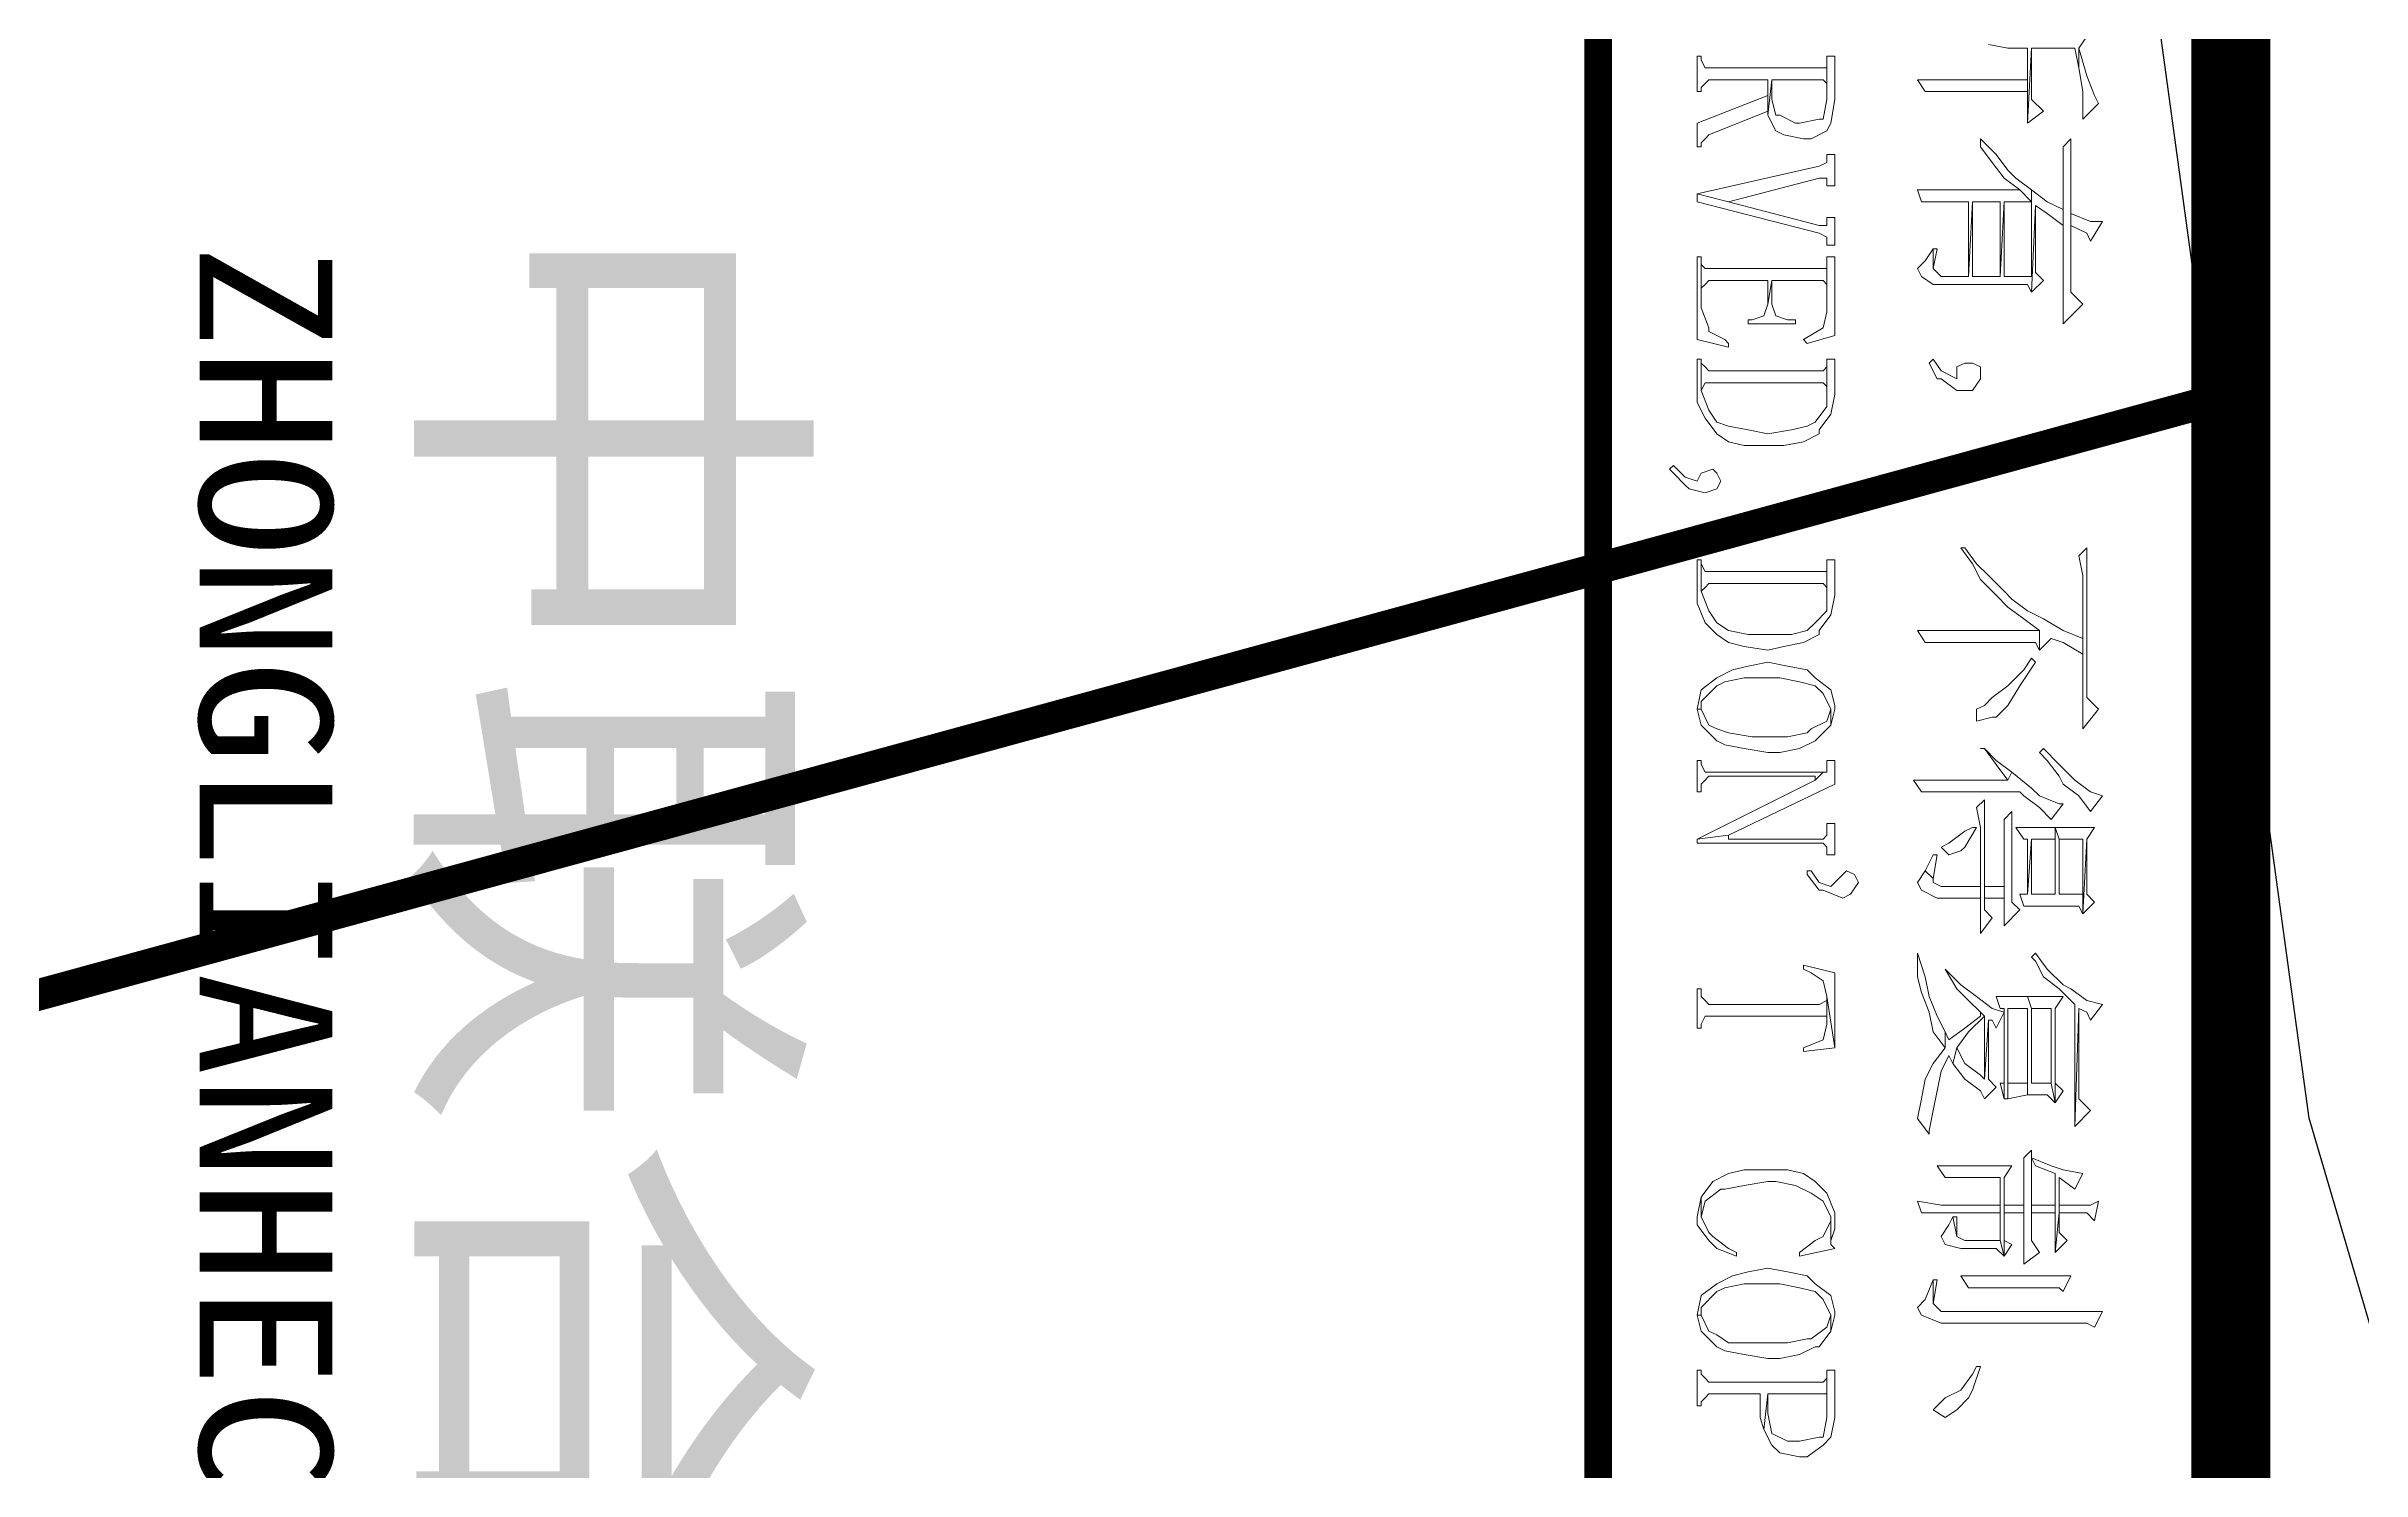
# Model space of a CAD drawing. Header units: millimetres. Extents: x -53295381 to 181933601, y -165 to 204541444.
# Drawn here: x 51589995 to 51604635, y 20974234 to 20983241 of the extents above; entities that cross this region are included whole.
import ezdxf

# ---------------------------------------------------------------- set-up
doc = ezdxf.new("R2010")
doc.units = ezdxf.units.MM
doc.header["$LTSCALE"] = 1000
for name, color, linetype in [('PP-COM', 7, 'Continuous'), ('地形', 253, 'Continuous'), ('标注', 3, 'Continuous')]:
    doc.layers.add(name, color=color, linetype=linetype)
doc.layers.add('PUB_TITLE', color=7, linetype='Continuous', lineweight=20)
doc.styles.add('C', font='c.shx', dxfattribs={"width": 0.75, "height": 3, "bigfont": 'hzk.shx'})
doc.styles.add('HZ', font='rs.shx', dxfattribs={"width": 0.8, "bigfont": 'hztxt.shx'})
doc.styles.add('图标黑体', font='simhei.ttf', dxfattribs={"width": 0.7})
doc.styles.add('宋体', font='')
doc.styles.get('宋体').set_extended_font_data('宋体')
doc.linetypes.add('10421', pattern='A,2,[150,AAA.SHX,S=1,R=0,X=0,Y=1],1e-11', length=2)
doc.dimstyles.new('1', dxfattribs={"dimtxt": 1.5, "dimasz": 2, "dimexe": 1, "dimexo": 0.2, "dimgap": 0.5, "dimtad": 1, "dimdec": 1, "dimzin": 0, "dimdsep": 46, "dimtxsty": '宋体', "dimcen": 0.2, "dimclrd": 3, "dimclre": 3, "dimclrt": 3, "dimadec": 0, "dimazin": 0, "dimtfac": 1, "dimtdec": 1, "dimtofl": 0, "dimtmove": 2, "dimatfit": 3, "dimfxl": 0, "dimtolj": 1, "dimtzin": 0, "dimarcsym": 0})

# ---------------------------------------------------------------- blocks, each defined once
blk = doc.blocks.new('*D53')
at = {"color": 3, "lineweight": -2}
for start, end in [(39.4482, 48.8965), (341.1035, 350.5518)]:
    blk.add_arc((1344.218, 1910.564), 16.999, start, end, dxfattribs=at)
at = {"color": 3}
for points in [[(1357.728, 1921.631), (1356.961, 1921.099), (1358.94, 1919.064)], [(1360.522, 1907.812), (1361.452, 1907.735), (1361.217, 1910.564)]]:
    blk.add_solid(points, dxfattribs=at)
at = {"layer": 'Defpoints', "color": 0}
for p in [(1395.655, 1940.261), (1360.959, 1913.516), (1344.218, 1910.564), (1344.218, 1910.564), (1403.612, 1910.564)]:
    blk.add_point(p, dxfattribs=at)
at = {"color": 3, "insert": (1362.57, 1915.482), "char_height": 3, "attachment_point": 5, "rotation": 285, "style": 'HZ'}
blk.add_mtext('\\A1;α/3', dxfattribs=at)
blk = doc.blocks.new('*D54')
at = {"color": 3, "lineweight": -2}
blk.add_arc((1344.218, 1910.564), 28.56, 5.6194, 84.3806, dxfattribs=at)
at = {"color": 3}
for points in [[(1346.992, 1938.522), (1347.038, 1939.454), (1344.218, 1939.125)], [(1373.108, 1913.384), (1372.175, 1913.338), (1372.779, 1910.564)]]:
    blk.add_solid(points, dxfattribs=at)
at = {"layer": 'Defpoints', "color": 0}
for p in [(1344.218, 1969.958), (1368.952, 1924.845), (1344.218, 1910.564), (1344.218, 1910.564), (1403.612, 1910.564)]:
    blk.add_point(p, dxfattribs=at)
at = {"color": 3, "insert": (1365.828, 1932.174), "char_height": 3, "attachment_point": 5, "rotation": 315, "style": 'HZ'}
blk.add_mtext('\\A1;α', dxfattribs=at)
blk = doc.blocks.new('*D55')
at = {"color": 3, "lineweight": -2}
for start, end in [(69.4333, 78.8666), (11.1334, 20.5667)]:
    blk.add_arc((1344.218, 1910.564), 17.026, start, end, dxfattribs=at)
at = {"color": 3}
for points in [[(1350.399, 1926.927), (1350, 1926.083), (1352.731, 1925.309)], [(1359.737, 1916.346), (1360.581, 1916.745), (1358.963, 1919.077)]]:
    blk.add_solid(points, dxfattribs=at)
at = {"layer": 'Defpoints', "color": 0}
for p in [(1373.915, 1962.001), (1395.655, 1940.261), (1355.162, 1923.607), (1344.218, 1910.564), (1344.218, 1910.564)]:
    blk.add_point(p, dxfattribs=at)
at = {"color": 3, "insert": (1358.072, 1924.056), "char_height": 3, "attachment_point": 5, "rotation": 314.2422, "style": 'HZ'}
blk.add_mtext('\\A1;α/3', dxfattribs=at)
blk = doc.blocks.new('*D27')
at = {"color": 3, "lineweight": -2}
for start, end in [(99.4333, 108.8666), (41.1334, 50.5667)]:
    blk.add_arc((1344.218, 1910.564), 17.026, start, end, dxfattribs=at)
at = {"color": 3}
for points in [[(1341.389, 1927.825), (1341.466, 1926.895), (1344.218, 1927.59)], [(1354.767, 1923.331), (1355.299, 1924.098), (1352.731, 1925.309)]]:
    blk.add_solid(points, dxfattribs=at)
at = {"layer": 'Defpoints', "color": 0}
for p in [(1344.218, 1969.958), (1373.915, 1962.001), (1350.042, 1926.563), (1344.218, 1910.564), (1344.218, 1910.564)]:
    blk.add_point(p, dxfattribs=at)
at = {"color": 3, "insert": (1349.143, 1928.942), "char_height": 3, "attachment_point": 5, "rotation": 345, "style": 'HZ'}
blk.add_mtext('\\A1;α/3', dxfattribs=at)
blk = doc.blocks.new('*D35')
at = {"layer": 'Defpoints', "color": 0}
for p in [(1319.577, 1812.569), (1317.437, 1800.401), (1286.683, 1796.73), (1303.739, 1796.73), (1303.739, 1796.73)]:
    blk.add_point(p, dxfattribs=at)
at = {"layer": '标注', "color": 3, "lineweight": -2}
blk.add_line((1305.739, 1796.73), (1319.92, 1796.73), dxfattribs=at)
for start, end in [(56.3312, 67.6624), (337.3376, 348.6688)]:
    blk.add_arc((1303.739, 1796.73), 14.181, start, end, dxfattribs=at)
at = {"layer": '标注', "color": 3}
for points in [[(1311.896, 1808.894), (1311.305, 1808.172), (1313.766, 1806.758)], [(1317.179, 1793.99), (1318.108, 1793.898), (1317.92, 1796.73)]]:
    blk.add_solid(points, dxfattribs=at)
at = {"layer": '标注', "color": 3, "insert": (1318.688, 1802.922), "char_height": 3, "attachment_point": 5, "rotation": 292.5, "style": 'C'}
blk.add_mtext('\\A1;45°', dxfattribs=at)
blk = doc.blocks.new('中联合创')
at = {"layer": 'PUB_TITLE', "style": '图标黑体'}
for s, height, width, p in [('中联合创', 6000, 1.06, (109801, -304400)), ('ZHONGLIANHECHUANG', 2500, 1.15, (110471, -309084))]:
    blk.add_text(s, height=height, dxfattribs=dict(at, width=width)).set_placement(p)
blk = doc.blocks.new('2015AACI_TQ_A2')
at = {"layer": 'PUB_TITLE'}
for points in [[(-6000, 39200), (0, 39200), (0, 40000), (-6000, 40000)], [(-6000, 0), (0, 0), (0, 40000), (-6000, 40000)]]:
    blk.add_lwpolyline(points, close=True, dxfattribs=at)
at = {"layer": 'PUB_TITLE', "lineweight": 0}
for points in [[(-3823.5, 39832.6), (-3833.4, 39827.6), (-3858.3, 39817.7), (-3893.1, 39807.7), (-3868.3, 39807.7), (-3838.4, 39812.7), (-3813.5, 39812.7), (-3803.6, 39812.7)], [(-3674.2, 39837.6), (-3674.2, 39822.6), (-3684.2, 39797.8), (-3669.2, 39797.8), (-3669.2, 39797.8), (-3659.3, 39817.7), (-3649.3, 39822.6)], [(-3057.2, 39832.6), (-3072.1, 39817.7), (-3261.2, 39817.7), (-3251.2, 39807.7), (-3226.3, 39812.7), (-3146.7, 39812.7), (-3126.8, 39812.7), (-3032.3, 39812.7)], [(-2947.7, 39837.6), (-2952.7, 39822.6), (-2967.6, 39802.7), (-2972.6, 39797.8), (-2987.5, 39782.8), (-3007.4, 39762.9), (-3002.4, 39758), (-2992.5, 39767.9), (-2972.6, 39782.8), (-2962.6, 39787.8), (-2947.7, 39807.7), (-2927.8, 39822.6)], [(-2907.9, 39827.6), (-2907.9, 39807.7), (-2907.9, 39777.9), (-2892.9, 39782.8), (-2892.9, 39812.7), (-2823.3, 39812.7), (-2798.4, 39812.7), (-2892.9, 39817.7)], [(-2813.3, 39827.6), (-2823.3, 39817.7), (-2892.9, 39817.7), (-2798.4, 39812.7)], [(-2683.9, 39837.6), (-2688.9, 39817.7), (-2703.8, 39797.8), (-2708.8, 39787.8), (-2728.7, 39767.9), (-2748.6, 39753), (-2743.7, 39748), (-2738.7, 39753), (-2718.8, 39762.9), (-2703.8, 39782.8), (-2683.9, 39802.7), (-2529.7, 39802.7), (-2679, 39807.7), (-2674, 39817.7), (-2664, 39822.6)], [(-2549.6, 39822.6), (-2564.5, 39807.7), (-2679, 39807.7), (-2529.7, 39802.7)], [(-2435.1, 39832.6), (-2430.2, 39822.6), (-2430.2, 39797.8), (-2430.2, 39782.8), (-2465, 39782.8), (-2420.2, 39782.8), (-2420.2, 39817.7), (-2410.3, 39827.6)], [(-2295.8, 39837.6), (-2295.8, 39827.6), (-2295.8, 39802.7), (-2295.8, 39633.5), (-2305.8, 39623.6), (-2335.6, 39623.6), (-2310.7, 39613.6), (-2300.8, 39603.7), (-2290.8, 39608.7), (-2280.9, 39633.5), (-2280.9, 39817.7), (-2275.9, 39827.6)], [(-3569.7, 39812.7), (-3584.6, 39797.8), (-3669.2, 39797.8), (-3684.2, 39797.8), (-3778.7, 39797.8), (-3768.7, 39787.8), (-3743.9, 39787.8), (-3689.1, 39787.8), (-3669.2, 39787.8), (-3544.8, 39787.8)], [(-3126.8, 39812.7), (-3146.7, 39812.7), (-3156.7, 39787.8), (-3171.6, 39762.9), (-3181.6, 39743), (-3196.5, 39723.1), (-3206.4, 39713.2), (-3226.3, 39693.3), (-3241.3, 39678.3), (-3261.2, 39663.4), (-3261.2, 39658.4), (-3241.3, 39673.4), (-3221.4, 39683.3), (-3201.5, 39703.2), (-3186.5, 39718.1), (-3171.6, 39738), (-3156.7, 39758), (-3131.8, 39758), (-3146.7, 39772.9), (-3141.8, 39787.8)], [(-2798.4, 39812.7), (-2823.3, 39812.7), (-2823.3, 39782.8), (-2892.9, 39782.8), (-2907.9, 39777.9), (-2823.3, 39777.9), (-2823.3, 39748), (-2892.9, 39748), (-2823.3, 39743), (-2823.3, 39733.1), (-2808.3, 39738), (-2808.3, 39753), (-2808.3, 39772.9), (-2808.3, 39807.7)], [(-2470, 39812.7), (-2470, 39812.7), (-2474.9, 39787.8), (-2479.9, 39772.9), (-2489.9, 39748), (-2489.9, 39748), (-2479.9, 39753), (-2470, 39777.9), (-2430.2, 39777.9), (-2420.2, 39777.9), (-2370.4, 39777.9), (-2420.2, 39782.8), (-2465, 39782.8), (-2465, 39782.8), (-2450.1, 39802.7)], [(-2385.4, 39792.8), (-2395.3, 39782.8), (-2420.2, 39782.8), (-2370.4, 39777.9)], [(-2340.6, 39797.8), (-2340.6, 39777.9), (-2340.6, 39753), (-2340.6, 39723.1), (-2340.6, 39708.2), (-2340.6, 39678.3), (-2340.6, 39658.4), (-2325.7, 39668.4), (-2325.7, 39688.3), (-2325.7, 39782.8), (-2320.7, 39787.8)], [(-3813.5, 39762.9), (-3828.5, 39748), (-3893.1, 39748), (-3798.6, 39743)], [(-3669.2, 39787.8), (-3689.1, 39787.8), (-3699.1, 39767.9), (-3714, 39748), (-3604.5, 39748), (-3604.5, 39713.2), (-3699.1, 39713.2), (-3604.5, 39708.2), (-3604.5, 39673.4), (-3699.1, 39673.4), (-3604.5, 39668.4), (-3604.5, 39633.5), (-3614.5, 39623.6), (-3639.4, 39623.6), (-3624.4, 39613.6), (-3614.5, 39603.7), (-3604.5, 39608.7), (-3594.6, 39623.6), (-3594.6, 39743), (-3584.6, 39748), (-3694.1, 39753), (-3684.2, 39767.9)], [(-3599.6, 39762.9), (-3609.5, 39753), (-3694.1, 39753), (-3584.6, 39748)], [(-2937.7, 39787.8), (-2937.7, 39782.8), (-2947.7, 39758), (-2957.6, 39748), (-2977.5, 39723.1), (-2967.6, 39718.1), (-2967.6, 39648.5), (-2967.6, 39628.6), (-2967.6, 39598.7), (-2952.7, 39608.7), (-2952.7, 39733.1), (-2947.7, 39738), (-2932.8, 39758), (-2917.8, 39772.9)], [(-2907.9, 39777.9), (-2907.9, 39753), (-2907.9, 39728.1), (-2892.9, 39738), (-2892.9, 39743), (-2823.3, 39743), (-2892.9, 39748), (-2892.9, 39777.9), (-2823.3, 39777.9)], [(-2693.9, 39787.8), (-2693.9, 39772.9), (-2693.9, 39743), (-2679, 39748), (-2679, 39772.9), (-2584.4, 39772.9), (-2559.5, 39777.9), (-2679, 39777.9)], [(-2559.5, 39777.9), (-2584.4, 39772.9), (-2584.4, 39748), (-2679, 39748), (-2693.9, 39743), (-2693.9, 39728.1), (-2693.9, 39703.2), (-2679, 39708.2), (-2679, 39713.2), (-2674, 39713.2), (-2564.5, 39713.2), (-2564.5, 39718.1), (-2679, 39718.1), (-2679, 39743), (-2584.4, 39743), (-2569.5, 39743), (-2569.5, 39767.9)], [(-2574.5, 39787.8), (-2584.4, 39777.9), (-2679, 39777.9), (-2559.5, 39777.9)], [(-2420.2, 39777.9), (-2430.2, 39777.9), (-2430.2, 39748), (-2420.2, 39748)], [(-3838.4, 39743), (-3853.3, 39743), (-3853.3, 39658.4), (-3853.3, 39653.5), (-3853.3, 39628.6), (-3853.3, 39603.7), (-3838.4, 39613.6), (-3838.4, 39618.6), (-3838.4, 39643.5)], [(-3714, 39748), (-3728.9, 39728.1), (-3738.9, 39718.1), (-3758.8, 39703.2), (-3778.7, 39683.3), (-3773.7, 39683.3), (-3768.7, 39683.3), (-3748.8, 39698.2), (-3728.9, 39713.2), (-3714, 39733.1), (-3699.1, 39748), (-3604.5, 39748)], [(-3699.1, 39748), (-3714, 39733.1), (-3714, 39723.1), (-3714, 39683.3), (-3714, 39653.5), (-3714, 39628.6), (-3714, 39613.6), (-3714, 39603.7), (-3699.1, 39608.7), (-3699.1, 39668.4), (-3604.5, 39668.4), (-3699.1, 39673.4), (-3699.1, 39708.2), (-3604.5, 39708.2), (-3699.1, 39713.2)], [(-3131.8, 39758), (-3156.7, 39758), (-3156.7, 39668.4), (-3156.7, 39658.4), (-3156.7, 39633.5), (-3156.7, 39603.7), (-3141.8, 39613.6), (-3141.8, 39628.6), (-3141.8, 39658.4), (-3141.8, 39753)], [(-3116.9, 39753), (-3121.8, 39748), (-3106.9, 39738), (-3087, 39718.1), (-3072.1, 39698.2), (-3062.1, 39688.3), (-3057.2, 39678.3), (-3042.2, 39678.3), (-3042.2, 39678.3), (-3047.2, 39698.2), (-3047.2, 39703.2), (-3062.1, 39718.1), (-3087, 39733.1)], [(-2569.5, 39743), (-2584.4, 39743), (-2584.4, 39718.1), (-2679, 39718.1), (-2564.5, 39718.1), (-2569.5, 39743)], [(-2370.4, 39758), (-2385.4, 39748), (-2420.2, 39748), (-2430.2, 39748), (-2499.8, 39748), (-2489.9, 39738), (-2465, 39738), (-2430.2, 39738), (-2420.2, 39738), (-2355.5, 39738)], [(-2420.2, 39738), (-2430.2, 39738), (-2430.2, 39713.2), (-2465, 39713.2), (-2420.2, 39713.2)], [(-2977.5, 39723.1), (-2992.5, 39703.2), (-3007.4, 39688.3), (-3007.4, 39683.3), (-3007.4, 39688.3), (-2987.5, 39703.2), (-2967.6, 39718.1)], [(-2803.4, 39733.1), (-2813.3, 39723.1), (-2927.8, 39723.1), (-2917.8, 39713.2), (-2892.9, 39713.2), (-2833.2, 39713.2), (-2818.3, 39713.2), (-2783.5, 39713.2)], [(-2818.3, 39713.2), (-2833.2, 39713.2), (-2833.2, 39688.3), (-2818.3, 39688.3)], [(-2674, 39713.2), (-2679, 39698.2), (-2693.9, 39678.3), (-2708.8, 39658.4), (-2728.7, 39638.5), (-2728.7, 39638.5), (-2728.7, 39638.5), (-2703.8, 39653.5), (-2688.9, 39668.4), (-2674, 39683.3), (-2669, 39688.3), (-2589.4, 39688.3), (-2664, 39693.3), (-2664, 39698.2), (-2654.1, 39703.2), (-2674, 39713.2), (-2584.4, 39713.2)], [(-2564.5, 39713.2), (-2674, 39713.2), (-2584.4, 39713.2), (-2584.4, 39708.2)], [(-2479.9, 39723.1), (-2479.9, 39703.2), (-2479.9, 39678.3), (-2479.9, 39653.5), (-2479.9, 39628.6), (-2465, 39638.5), (-2465, 39708.2), (-2430.2, 39708.2), (-2420.2, 39708.2), (-2385.4, 39708.2), (-2365.5, 39713.2), (-2420.2, 39713.2), (-2465, 39713.2)], [(-2420.2, 39708.2), (-2430.2, 39708.2), (-2430.2, 39643.5), (-2430.2, 39633.5), (-2435.1, 39603.7), (-2420.2, 39608.7), (-2420.2, 39613.6), (-2420.2, 39638.5)], [(-2380.4, 39723.1), (-2385.4, 39713.2), (-2420.2, 39713.2), (-2365.5, 39713.2)], [(-2365.5, 39713.2), (-2385.4, 39708.2), (-2385.4, 39663.4), (-2390.4, 39653.5), (-2415.2, 39648.5), (-2405.3, 39643.5), (-2390.4, 39633.5), (-2380.4, 39638.5), (-2375.4, 39658.4), (-2375.4, 39703.2)], [(-3475.2, 39683.3), (-3490.1, 39683.3), (-3495.1, 39673.4), (-3495.1, 39663.4), (-3490.1, 39653.5), (-3475.2, 39653.5), (-3485.1, 39633.5), (-3500, 39623.6), (-3495.1, 39618.6), (-3475.2, 39628.6), (-3475.2, 39633.5), (-3460.2, 39653.5), (-3460.2, 39673.4)], [(-2793.4, 39698.2), (-2803.4, 39688.3), (-2818.3, 39688.3), (-2833.2, 39688.3), (-2942.7, 39688.3), (-2932.8, 39678.3), (-2907.9, 39683.3), (-2833.2, 39683.3), (-2818.3, 39683.3), (-2773.5, 39683.3)], [(-2907.9, 39678.3), (-2907.9, 39673.4), (-2902.9, 39663.4), (-2888, 39643.5), (-2883, 39633.5), (-2873, 39643.5), (-2878, 39658.4), (-2883, 39663.4)], [(-2818.3, 39683.3), (-2833.2, 39683.3), (-2833.2, 39633.5), (-2838.2, 39623.6), (-2843.2, 39623.6), (-2853.1, 39613.6), (-2838.2, 39603.7), (-2828.3, 39608.7), (-2818.3, 39628.6)], [(-2669, 39688.3), (-2674, 39683.3), (-2669, 39683.3), (-2654.1, 39663.4), (-2639.2, 39643.5), (-2649.1, 39638.5), (-2629.2, 39638.5), (-2609.3, 39623.6), (-2589.4, 39613.6), (-2564.5, 39608.7), (-2539.6, 39603.7), (-2519.7, 39618.6), (-2519.7, 39618.6), (-2524.7, 39618.6), (-2549.6, 39623.6), (-2574.5, 39628.6), (-2599.4, 39633.5), (-2619.3, 39643.5), (-2609.3, 39648.5), (-2629.2, 39653.5), (-2629.2, 39653.5), (-2649.1, 39668.4)], [(-2579.4, 39703.2), (-2589.4, 39693.3), (-2664, 39693.3), (-2589.4, 39688.3), (-2594.4, 39683.3), (-2609.3, 39663.4), (-2629.2, 39653.5), (-2609.3, 39648.5), (-2589.4, 39663.4), (-2574.5, 39683.3), (-2564.5, 39688.3)], [(-2226.1, 39683.3), (-2226.1, 39678.3), (-2216.2, 39673.4), (-2196.3, 39658.4), (-2186.3, 39638.5), (-2181.4, 39633.5), (-2171.4, 39623.6), (-2161.4, 39638.5), (-2171.4, 39653.5), (-2186.3, 39668.4), (-2196.3, 39673.4)], [(-2415.2, 39653.5), (-2415.2, 39648.5), (-2390.4, 39653.5)], [(-3639.4, 39628.6), (-3639.4, 39623.6), (-3614.5, 39623.6), (-3614.5, 39623.6)], [(-2873, 39628.6), (-2873, 39623.6), (-2853.1, 39613.6), (-2843.2, 39623.6)], [(-2649.1, 39638.5), (-2669, 39628.6), (-2693.9, 39618.6), (-2718.8, 39613.6), (-2748.6, 39603.7), (-2748.6, 39603.7), (-2718.8, 39603.7), (-2698.9, 39608.7), (-2674, 39618.6), (-2649.1, 39623.6), (-2629.2, 39638.5)], [(-2335.6, 39628.6), (-2335.6, 39623.6), (-2305.8, 39623.6), (-2305.8, 39623.6)], [(-2838.2, 39529.1), (-2848.2, 39524.1), (-2853.1, 39514.1), (-2843.2, 39504.2), (-2833.2, 39494.2), (-2838.2, 39479.3), (-2853.1, 39469.3), (-2853.1, 39464.4), (-2848.2, 39464.4), (-2828.3, 39479.3), (-2828.3, 39484.3), (-2818.3, 39509.1), (-2823.3, 39519.1)], [(-3828.5, 39499.2), (-3883.2, 39499.2), (-3883.2, 39489.2), (-3878.2, 39489.2), (-3833.4, 39489.2), (-3828.5, 39489.2), (-3803.6, 39484.3), (-3803.6, 39479.3), (-3798.6, 39454.4), (-3798.6, 39449.4), (-3808.6, 39429.5), (-3808.6, 39424.6), (-3828.5, 39419.6), (-3853.3, 39419.6), (-3808.6, 39414.6), (-3788.7, 39424.6), (-3783.7, 39434.5), (-3778.7, 39459.4), (-3778.7, 39469.3), (-3788.7, 39489.2), (-3798.6, 39494.2)], [(-3719, 39499.2), (-3758.8, 39499.2), (-3758.8, 39489.2), (-3753.8, 39489.2), (-3748.8, 39489.2), (-3743.9, 39479.3), (-3709, 39325), (-3699.1, 39364.8), (-3728.9, 39479.3), (-3728.9, 39489.2), (-3719, 39489.2), (-3719, 39489.2)], [(-3644.3, 39499.2), (-3679.2, 39499.2), (-3679.2, 39489.2), (-3674.2, 39489.2), (-3669.2, 39489.2), (-3669.2, 39479.3), (-3699.1, 39364.8), (-3699.1, 39364.8), (-3709, 39325), (-3699.1, 39325), (-3659.3, 39479.3), (-3654.3, 39489.2), (-3644.3, 39489.2), (-3644.3, 39489.2)], [(-3529.9, 39499.2), (-3629.4, 39499.2), (-3629.4, 39489.2), (-3624.4, 39489.2), (-3559.7, 39489.2), (-3539.8, 39484.3), (-3539.8, 39484.3), (-3524.9, 39459.4), (-3519.9, 39464.4)], [(-3455.2, 39499.2), (-3500, 39499.2), (-3500, 39489.2), (-3495.1, 39489.2), (-3455.2, 39489.2), (-3440.3, 39489.2), (-3420.4, 39474.3), (-3415.4, 39464.4), (-3410.5, 39444.5), (-3405.5, 39414.6), (-3410.5, 39389.7), (-3415.4, 39364.8), (-3420.4, 39349.9), (-3435.3, 39340), (-3460.2, 39330), (-3495.1, 39330), (-3500, 39330), (-3500, 39325), (-3460.2, 39325), (-3445.3, 39325), (-3425.4, 39335), (-3405.5, 39349.9), (-3395.5, 39364.8), (-3390.6, 39384.7), (-3390.6, 39414.6), (-3390.6, 39434.5), (-3395.5, 39459.4), (-3405.5, 39479.3), (-3410.5, 39479.3), (-3430.4, 39494.2)], [(-3201.5, 39499.2), (-3246.2, 39499.2), (-3246.2, 39489.2), (-3241.3, 39489.2), (-3201.5, 39489.2), (-3181.6, 39489.2), (-3166.6, 39474.3), (-3156.7, 39464.4), (-3151.7, 39444.5), (-3151.7, 39414.6), (-3151.7, 39389.7), (-3156.7, 39364.8), (-3166.6, 39349.9), (-3181.6, 39340), (-3206.4, 39330), (-3241.3, 39330), (-3246.2, 39330), (-3246.2, 39325), (-3201.5, 39325), (-3191.5, 39325), (-3166.6, 39335), (-3151.7, 39349.9), (-3141.8, 39364.8), (-3136.8, 39384.7), (-3131.8, 39414.6), (-3136.8, 39434.5), (-3141.8, 39459.4), (-3151.7, 39479.3), (-3156.7, 39479.3), (-3176.6, 39494.2)], [(-3057.2, 39499.2), (-3062.1, 39499.2), (-3082, 39494.2), (-3097, 39474.3), (-3106.9, 39464.4), (-3111.9, 39439.5), (-3116.9, 39414.6), (-3111.9, 39389.7), (-3106.9, 39369.8), (-3097, 39349.9), (-3082, 39330), (-3057.2, 39325), (-3057.2, 39325), (-3057.2, 39330), (-3067.1, 39330), (-3087, 39349.9), (-3092, 39359.9), (-3097, 39384.7), (-3097, 39414.6), (-3097, 39429.5), (-3092, 39454.4), (-3087, 39474.3), (-3077.1, 39484.3), (-3057.2, 39494.2), (-3037.3, 39494.2)], [(-2962.6, 39499.2), (-2992.5, 39499.2), (-2992.5, 39489.2), (-2987.5, 39489.2), (-2977.5, 39489.2), (-2977.5, 39484.3), (-2967.6, 39474.3), (-2892.9, 39325), (-2897.9, 39364.8)], [(-2873, 39499.2), (-2912.8, 39499.2), (-2912.8, 39489.2), (-2902.9, 39489.2), (-2897.9, 39489.2), (-2892.9, 39484.3), (-2892.9, 39364.8), (-2897.9, 39364.8), (-2892.9, 39325), (-2888, 39325), (-2888, 39484.3), (-2883, 39489.2), (-2878, 39489.2), (-2873, 39489.2)], [(-2629.2, 39499.2), (-2723.8, 39499.2), (-2733.7, 39459.4), (-2728.7, 39459.4), (-2723.8, 39469.3), (-2713.8, 39484.3), (-2693.9, 39489.2)], [(-2629.2, 39499.2), (-2693.9, 39489.2), (-2659.1, 39489.2), (-2639.2, 39484.3), (-2639.2, 39484.3), (-2629.2, 39459.4), (-2624.2, 39459.4)], [(-2410.3, 39499.2), (-2420.2, 39499.2), (-2445.1, 39489.2), (-2460, 39474.3), (-2470, 39459.4), (-2474.9, 39439.5), (-2474.9, 39409.6), (-2474.9, 39384.7), (-2470, 39364.8), (-2460, 39344.9), (-2460, 39344.9), (-2440.1, 39330), (-2415.2, 39330), (-2435.1, 39335), (-2450.1, 39354.9), (-2450.1, 39359.9), (-2455, 39384.7), (-2460, 39414.6), (-2460, 39424.6), (-2455, 39449.4), (-2445.1, 39469.3), (-2435.1, 39484.3), (-2415.2, 39494.2), (-2385.4, 39494.2), (-2400.3, 39499.2)], [(-2375.4, 39499.2), (-2380.4, 39494.2), (-2385.4, 39494.2), (-2415.2, 39494.2), (-2410.3, 39494.2), (-2390.4, 39484.3), (-2385.4, 39474.3), (-2370.4, 39454.4), (-2365.5, 39454.4)], [(-2290.8, 39499.2), (-2295.8, 39499.2), (-2315.7, 39494.2), (-2330.6, 39474.3), (-2340.6, 39464.4), (-2345.6, 39439.5), (-2350.5, 39414.6), (-2345.6, 39389.7), (-2340.6, 39369.8), (-2330.6, 39349.9), (-2315.7, 39330), (-2290.8, 39325), (-2290.8, 39325), (-2290.8, 39330), (-2300.8, 39330), (-2320.7, 39349.9), (-2325.7, 39359.9), (-2330.6, 39384.7), (-2330.6, 39414.6), (-2330.6, 39429.5), (-2325.7, 39454.4), (-2320.7, 39474.3), (-2310.7, 39484.3), (-2290.8, 39494.2), (-2270.9, 39494.2)], [(-2161.4, 39499.2), (-2221.2, 39499.2), (-2221.2, 39489.2), (-2216.2, 39489.2), (-2166.4, 39489.2), (-2161.4, 39489.2), (-2136.6, 39484.3), (-2136.6, 39479.3), (-2131.6, 39454.4), (-2131.6, 39439.5), (-2141.5, 39419.6), (-2141.5, 39419.6), (-2166.4, 39414.6), (-2191.3, 39414.6), (-2146.5, 39409.6), (-2126.6, 39419.6), (-2116.7, 39429.5), (-2111.7, 39454.4), (-2111.7, 39464.4), (-2126.6, 39484.3), (-2136.6, 39494.2)], [(-3878.2, 39489.2), (-3868.3, 39489.2), (-3868.3, 39484.3), (-3868.3, 39340), (-3868.3, 39335), (-3878.2, 39330), (-3883.2, 39330), (-3883.2, 39325), (-3838.4, 39325), (-3838.4, 39330), (-3843.4, 39330), (-3848.4, 39335), (-3853.3, 39340), (-3853.3, 39414.6), (-3833.4, 39414.6), (-3813.5, 39414.6), (-3808.6, 39414.6), (-3853.3, 39419.6), (-3853.3, 39484.3), (-3848.4, 39489.2), (-3843.4, 39489.2), (-3833.4, 39489.2)], [(-3624.4, 39489.2), (-3614.5, 39489.2), (-3614.5, 39484.3), (-3614.5, 39340), (-3614.5, 39335), (-3619.5, 39330), (-3589.6, 39330), (-3594.6, 39335), (-3599.6, 39340), (-3599.6, 39414.6), (-3569.7, 39414.6), (-3599.6, 39419.6), (-3599.6, 39484.3), (-3594.6, 39489.2), (-3589.6, 39489.2), (-3559.7, 39489.2)], [(-3495.1, 39489.2), (-3490.1, 39489.2), (-3485.1, 39484.3), (-3485.1, 39340), (-3490.1, 39335), (-3495.1, 39330), (-3460.2, 39330), (-3470.2, 39335), (-3470.2, 39340), (-3470.2, 39484.3), (-3465.2, 39489.2), (-3455.2, 39489.2)], [(-3241.3, 39489.2), (-3231.3, 39489.2), (-3231.3, 39484.3), (-3231.3, 39340), (-3231.3, 39335), (-3241.3, 39330), (-3206.4, 39330), (-3211.4, 39335), (-3216.4, 39340), (-3216.4, 39484.3), (-3211.4, 39489.2), (-3201.5, 39489.2)], [(-3037.3, 39494.2), (-3057.2, 39494.2), (-3042.2, 39489.2), (-3032.3, 39469.3), (-3027.3, 39464.4), (-3022.3, 39439.5), (-3022.3, 39414.6), (-3022.3, 39394.7), (-3027.3, 39364.8), (-3032.3, 39349.9), (-3037.3, 39340), (-3057.2, 39330), (-3057.2, 39325), (-3037.3, 39330), (-3017.3, 39349.9), (-3012.4, 39359.9), (-3007.4, 39384.7), (-3002.4, 39414.6), (-3002.4, 39429.5), (-3007.4, 39454.4), (-3017.3, 39474.3), (-3022.3, 39479.3)], [(-2977.5, 39484.3), (-2977.5, 39340), (-2977.5, 39335), (-2987.5, 39330), (-2992.5, 39330), (-2992.5, 39325), (-2952.7, 39325), (-2952.7, 39330), (-2962.6, 39330), (-2967.6, 39335), (-2972.6, 39340), (-2972.6, 39474.3), (-2967.6, 39474.3)], [(-2693.9, 39489.2), (-2688.9, 39489.2), (-2683.9, 39479.3), (-2683.9, 39340), (-2688.9, 39335), (-2693.9, 39330), (-2703.8, 39330), (-2703.8, 39325), (-2654.1, 39325), (-2654.1, 39330), (-2659.1, 39330), (-2669, 39335), (-2669, 39340), (-2669, 39479.3), (-2669, 39489.2), (-2659.1, 39489.2)], [(-2270.9, 39494.2), (-2290.8, 39494.2), (-2275.9, 39489.2), (-2261, 39469.3), (-2261, 39464.4), (-2256, 39439.5), (-2256, 39414.6), (-2256, 39394.7), (-2256, 39364.8), (-2265.9, 39349.9), (-2270.9, 39340), (-2290.8, 39330), (-2290.8, 39325), (-2270.9, 39330), (-2251, 39349.9), (-2246, 39359.9), (-2241.1, 39384.7), (-2236.1, 39414.6), (-2236.1, 39429.5), (-2241.1, 39454.4), (-2251, 39474.3), (-2251, 39479.3)], [(-2216.2, 39489.2), (-2211.2, 39489.2), (-2206.2, 39484.3), (-2206.2, 39340), (-2211.2, 39335), (-2216.2, 39330), (-2221.2, 39330), (-2221.2, 39325), (-2176.4, 39325), (-2176.4, 39330), (-2181.4, 39330), (-2186.3, 39335), (-2191.3, 39340), (-2191.3, 39404.6), (-2161.4, 39404.6), (-2146.5, 39409.6), (-2191.3, 39414.6), (-2191.3, 39484.3), (-2191.3, 39489.2), (-2181.4, 39489.2), (-2166.4, 39489.2)], [(-3544.8, 39449.4), (-3549.8, 39449.4), (-3549.8, 39439.5), (-3554.8, 39424.6), (-3569.7, 39419.6), (-3599.6, 39419.6), (-3569.7, 39414.6), (-3554.8, 39409.6), (-3549.8, 39394.7), (-3549.8, 39389.7), (-3544.8, 39389.7)], [(-3813.5, 39414.6), (-3833.4, 39414.6), (-3798.6, 39325), (-3768.7, 39325), (-3768.7, 39330), (-3773.7, 39330), (-3778.7, 39335), (-3783.7, 39340)], [(-3519.9, 39364.8), (-3524.9, 39359.9), (-3534.9, 39340), (-3539.8, 39340), (-3564.7, 39330), (-3589.6, 39330), (-3619.5, 39330), (-3629.4, 39330), (-3629.4, 39325), (-3524.9, 39325), (-3515, 39364.8)], [(-3345.8, 39354.9), (-3355.7, 39349.9), (-3360.7, 39344.9), (-3355.7, 39330), (-3345.8, 39325), (-3350.7, 39310.1), (-3365.7, 39295.2), (-3360.7, 39290.2), (-3355.7, 39295.2), (-3340.8, 39310.1), (-3335.8, 39315.1), (-3330.8, 39335), (-3335.8, 39349.9)], [(-2370.4, 39374.8), (-2375.4, 39364.8), (-2390.4, 39344.9), (-2395.3, 39340), (-2415.2, 39330), (-2440.1, 39330), (-2415.2, 39325), (-2405.3, 39325), (-2385.4, 39340), (-2375.4, 39349.9), (-2365.5, 39374.8)]]:
    blk.add_lwpolyline(points, close=True, dxfattribs=at)
blk.add_lwpolyline([(-3898.1, 39693.3), (-3893.1, 39718.1), (-3893.1, 39743), (-3853.3, 39743), (-3838.4, 39743), (-3798.6, 39743), (-3893.1, 39748), (-3893.1, 39802.7), (-3868.3, 39807.7), (-3893.1, 39807.7), (-3908.1, 39817.7)], dxfattribs=at)
at = {"layer": 'PUB_TITLE', "const_width": 35}
blk.add_lwpolyline([(-6000, 39200), (0, 39200)], dxfattribs=at)
at = {"xscale": 0.0672, "yscale": 0.0672, "zscale": 0.0672}
blk.add_blockref('中联合创', (-11068.4, 58201.6), dxfattribs=at)
blk = doc.blocks.new('伸缩缝')
for base, line1, line2, text, picture, middle in [((1350.042, 1926.563), ((1344.218, 1910.564), (1373.915, 1962.001)), ((1344.218, 1910.564), (1344.218, 1969.958)), 'α/3', '*D27', (1349.143, 1928.942)), ((1368.952, 1924.845), ((1344.218, 1910.564), (1403.612, 1910.564)), ((1344.218, 1910.564), (1344.218, 1969.958)), 'α', '*D54', (1365.828, 1932.174)), ((1355.162, 1923.607), ((1344.218, 1910.564), (1395.655, 1940.261)), ((1344.218, 1910.564), (1373.915, 1962.001)), 'α/3', '*D55', (1358.072, 1924.056)), ((1360.959, 1913.516), ((1344.218, 1910.564), (1403.612, 1910.564)), ((1344.218, 1910.564), (1395.655, 1940.261)), 'α/3', '*D53', (1362.57, 1915.482))]:
    dim = blk.add_angular_dim_2l(base=base, line1=line1, line2=line2, text=text, dimstyle='1', override={"dimexe": 4, "dimexo": 4, "dimtxsty": 'HZ', "dimdle": 4, "dimadec": 1})
    dim.commit()
    dim.dimension.update_dxf_attribs({"geometry": picture, "text_midpoint": middle, "dimtype": 130})
at = {"layer": '标注'}
dim = blk.add_angular_dim_2l(base=(1317.437, 1800.401), line1=((1286.683, 1796.73), (1303.739, 1796.73)), line2=((1319.577, 1812.569), (1303.739, 1796.73)), dimstyle='1', dxfattribs=at)
dim.commit()
dim.dimension.update_dxf_attribs({"geometry": '*D35', "text_midpoint": (1318.688, 1802.922), "dimtype": 130})

msp = doc.modelspace()

# ---------------------------------------------------------------- linework, layer by layer
at = {"layer": 'PUB_TITLE', "const_width": 500}
msp.add_lwpolyline([(51403808.075, 21243262.926), (51403808.075, 20963762.926), (51603808.075, 20963762.926), (51603808.075, 21243262.926)], close=True, dxfattribs=at)
at = {"layer": '地形', "linetype": '10421', "elevation": 30558, "flags": 128}
msp.add_lwpolyline([(51604753.8, 20974930.514), (51604302.8, 20976462.514), (51602309.8, 20991016.514), (51602441.8, 20993157.514), (51602986.8, 20994385.514), (51603712.8, 20995040.514), (51604260.8, 20996459.514), (51603339.229, 21000737.514)], dxfattribs=at)
at = {"layer": '地形', "linetype": 'Continuous', "const_width": 200, "elevation": 29603, "flags": 128}
msp.add_lwpolyline([(51603681.8, 20980998.514), (51533326.8, 20961763.514)], dxfattribs=at)

# ---------------------------------------------------------------- block references
at = {"layer": 'PP-COM', "xscale": 321.4285737276077, "yscale": 321.4285712242126, "zscale": 321.4285714284524}
msp.add_blockref('伸缩缝', (51796714.498, 20476148.395), dxfattribs=at)
at = {"layer": 'PUB_TITLE', "xscale": 5, "yscale": 5, "zscale": 5, "rotation": 270}
msp.add_blockref('2015AACI_TQ_A2', (51403808.075, 20963762.926), dxfattribs=at)

doc.saveas('drawing.dxf')
